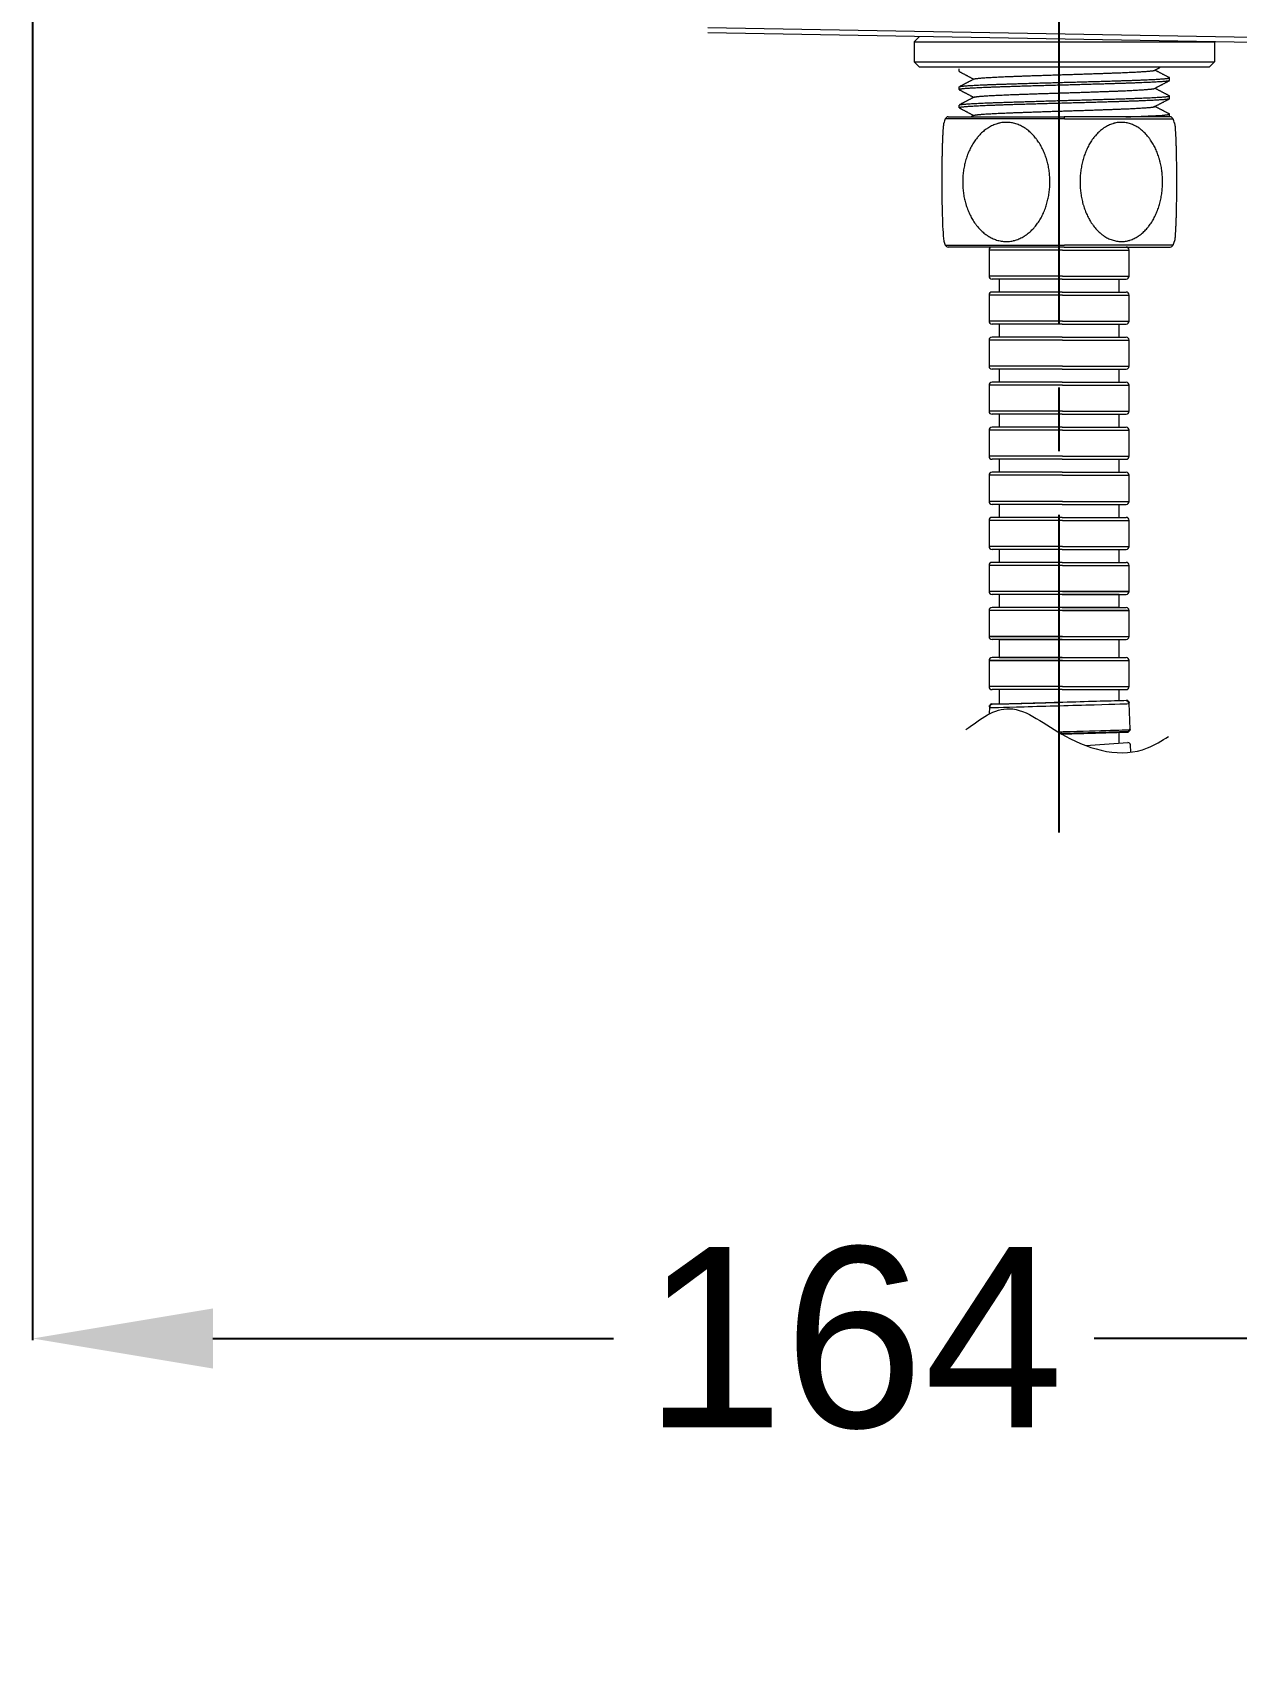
# Model space of a CAD drawing. Header units: millimetres. Extents: x 2433 to 4809, y -10272 to -6912.
# Drawn here: x 4224.4 to 4344.6, y -9387.9 to -9224.8 of the extents above; entities that cross this region are included whole.
import ezdxf

# ---------------------------------------------------------------- set-up
doc = ezdxf.new("R2010")
doc.units = ezdxf.units.MM
doc.linetypes.add('CENTERX2', pattern=[101.6, 63.5, -12.7, 12.7, -12.7])
doc.layers.add('CENTER', color=1, linetype='CENTERX2')
doc.layers.add('DIM', color=3, linetype='Continuous', lineweight=13)
doc.styles.add('ARIAL', font='arial.ttf')
doc.dimstyles.get("Standard").update_dxf_attribs({"dimtxt": 15, "dimasz": 15, "dimexe": 0.18, "dimexo": 0.0625, "dimgap": 4, "dimtad": 0, "dimtih": 1, "dimtoh": 1, "dimdec": 1, "dimdsep": 46, "dimtxsty": 'ARIAL', "dimcen": 0, "dimclrd": 3, "dimclre": 3, "dimclrt": 3, "dimadec": 0, "dimazin": 0, "dimtfac": 1, "dimtdec": 1, "dimtofl": 0, "dimtmove": 0, "dimatfit": 3, "dimfxl": 1, "dimtolj": 1, "dimtzin": 0, "dimarcsym": 0})

# ---------------------------------------------------------------- blocks, each defined once
blk = doc.blocks.new('*D58')
at = {"layer": 'Defpoints', "color": 0, "transparency": 16777216}
for p in [(4224.35, -9212.57), (4388.36, -9355.24), (4388.36, -9387.88)]:
    blk.add_point(p, dxfattribs=at)
at = {"layer": 'DIM', "color": 3, "lineweight": -2, "transparency": 16777216}
for p, q in [((4224.35, -9212.63), (4224.35, -9355.42)), ((4242.35, -9355.24), (4282.36, -9355.24)), ((4370.36, -9355.24), (4330.36, -9355.24)), ((4388.36, -9387.82), (4388.36, -9355.06))]:
    blk.add_line(p, q, dxfattribs=at)
at = {"layer": 'DIM', "color": 3, "transparency": 16777216}
for points in [[(4242.35, -9352.24), (4242.35, -9358.24), (4224.35, -9355.24)], [(4370.36, -9352.24), (4370.36, -9358.24), (4388.36, -9355.24)]]:
    blk.add_solid(points, dxfattribs=at)
at = {"layer": 'DIM', "color": 3, "transparency": 16777216, "insert": (4306.36, -9355.24), "char_height": 18, "attachment_point": 5, "style": 'ARIAL'}
blk.add_mtext('\\A1;164', dxfattribs=at)

msp = doc.modelspace()

# ---------------------------------------------------------------- linework, layer by layer
at = {"linetype": 'Continuous', "lineweight": 13, "extrusion": (-1, -2.22045e-16, 0)}
msp.add_line((4291.78, -9224.32), (4388.36, -9226.01), dxfattribs=at)
at = {"linetype": 'Continuous', "lineweight": 18, "extrusion": (-1, -2.22045e-16, 0)}
for p, q in [((4291.78, -9224.82), (4388.36, -9226.51)), ((4312.92, -9225.19), (4312.38, -9225.73)), ((4312.38, -9225.73), (4312.38, -9227.73)), ((4312.38, -9225.73), (4342.38, -9225.73)), ((4342.36, -9225.7), (4342.38, -9225.73)), ((4342.38, -9225.73), (4342.38, -9227.73)), ((4312.38, -9227.73), (4312.88, -9228.23)), ((4312.38, -9227.73), (4342.38, -9227.73)), ((4342.38, -9227.73), (4341.88, -9228.23)), ((4312.88, -9228.23), (4341.88, -9228.23)), ((4316.88, -9228.7), (4316.88, -9228.42)), ((4337.88, -9229.61), (4337.88, -9229.33)), ((4316.88, -9230.51), (4316.88, -9230.23)), ((4316.88, -9232.33), (4316.88, -9232.05)), ((4337.88, -9231.42), (4337.88, -9231.14)), ((4337.88, -9233.23), (4337.88, -9232.96))]:
    msp.add_line(p, q, dxfattribs=at)
at = {"linetype": 'Continuous', "lineweight": 13}
for p, q in [((4327.39, -9233.43), (4315.49, -9233.43)), ((4327.39, -9233.43), (4338.23, -9233.43)), ((4315.49, -9246.03), (4327.39, -9246.03)), ((4327.19, -9246.53), (4319.86, -9246.53)), ((4327.19, -9246.53), (4333.86, -9246.53)), ((4338.23, -9246.03), (4327.39, -9246.03)), ((4327.19, -9249.13), (4319.86, -9249.13)), ((4327.19, -9249.13), (4333.86, -9249.13)), ((4327.19, -9251.03), (4319.86, -9251.03)), ((4327.19, -9251.03), (4333.86, -9251.03)), ((4327.19, -9253.63), (4319.86, -9253.63)), ((4327.19, -9253.63), (4333.86, -9253.63)), ((4327.19, -9255.53), (4319.86, -9255.53)), ((4327.19, -9255.53), (4333.86, -9255.53)), ((4327.19, -9258.13), (4319.86, -9258.13)), ((4327.19, -9258.13), (4333.86, -9258.13)), ((4327.19, -9260.03), (4319.86, -9260.03)), ((4327.19, -9260.03), (4333.86, -9260.03)), ((4327.19, -9262.63), (4319.86, -9262.63)), ((4327.19, -9262.63), (4333.86, -9262.63)), ((4327.19, -9264.53), (4319.86, -9264.53)), ((4327.19, -9264.53), (4333.86, -9264.53)), ((4327.19, -9267.13), (4319.86, -9267.13)), ((4327.19, -9267.13), (4333.86, -9267.13)), ((4327.19, -9269.03), (4319.86, -9269.03)), ((4327.19, -9269.03), (4333.86, -9269.03)), ((4327.19, -9271.63), (4319.86, -9271.63)), ((4327.19, -9271.63), (4333.86, -9271.63)), ((4327.19, -9273.53), (4319.86, -9273.53)), ((4327.19, -9273.53), (4333.86, -9273.53)), ((4327.19, -9276.13), (4319.86, -9276.13)), ((4327.19, -9276.13), (4333.86, -9276.13)), ((4327.19, -9278.03), (4319.86, -9278.03)), ((4327.19, -9278.03), (4333.86, -9278.03)), ((4333.86, -9280.63), (4319.86, -9280.63)), ((4327.19, -9280.63), (4333.86, -9280.63)), ((4333.86, -9282.53), (4319.86, -9282.53)), ((4327.19, -9282.53), (4333.86, -9282.53)), ((4319.86, -9285.13), (4333.86, -9285.13)), ((4327.19, -9285.13), (4319.86, -9285.13)), ((4319.86, -9287.53), (4333.86, -9287.53)), ((4327.19, -9287.53), (4319.86, -9287.53)), ((4327.19, -9290.13), (4319.86, -9290.13)), ((4327.19, -9290.13), (4333.86, -9290.13))]:
    msp.add_line(p, q, dxfattribs=at)
at = {"linetype": 'Continuous', "lineweight": 18}
for p, q in [((4315.77, -9233.23), (4327.38, -9233.23)), ((4337.95, -9233.23), (4327.38, -9233.23)), ((4327.38, -9246.23), (4315.77, -9246.23)), ((4319.86, -9246.53), (4319.86, -9249.13)), ((4327.38, -9246.23), (4337.95, -9246.23)), ((4333.86, -9249.13), (4333.86, -9246.53)), ((4327.18, -9249.43), (4320.16, -9249.43)), ((4320.86, -9249.43), (4320.86, -9250.73)), ((4327.18, -9249.43), (4333.56, -9249.43)), ((4332.86, -9250.73), (4332.86, -9249.43)), ((4319.86, -9251.03), (4319.86, -9253.63)), ((4327.18, -9250.73), (4320.16, -9250.73)), ((4327.18, -9250.73), (4333.56, -9250.73)), ((4333.86, -9253.63), (4333.86, -9251.03)), ((4327.18, -9253.93), (4320.16, -9253.93)), ((4327.18, -9255.23), (4320.16, -9255.23)), ((4320.86, -9253.93), (4320.86, -9255.23)), ((4327.18, -9253.93), (4333.56, -9253.93)), ((4327.18, -9255.23), (4333.56, -9255.23)), ((4332.86, -9255.23), (4332.86, -9253.93)), ((4319.86, -9255.53), (4319.86, -9258.13)), ((4333.86, -9258.13), (4333.86, -9255.53)), ((4327.18, -9258.43), (4320.16, -9258.43)), ((4320.86, -9258.43), (4320.86, -9259.73)), ((4327.18, -9258.43), (4333.56, -9258.43)), ((4332.86, -9259.73), (4332.86, -9258.43)), ((4319.86, -9260.03), (4319.86, -9262.63)), ((4327.18, -9259.73), (4320.16, -9259.73)), ((4327.18, -9259.73), (4333.56, -9259.73)), ((4333.86, -9262.63), (4333.86, -9260.03)), ((4327.18, -9262.93), (4320.16, -9262.93)), ((4320.86, -9262.93), (4320.86, -9264.23)), ((4327.18, -9262.93), (4333.56, -9262.93)), ((4332.86, -9264.23), (4332.86, -9262.93)), ((4319.86, -9264.53), (4319.86, -9267.13)), ((4327.18, -9264.23), (4320.16, -9264.23)), ((4327.18, -9264.23), (4333.56, -9264.23)), ((4333.86, -9267.13), (4333.86, -9264.53)), ((4327.18, -9267.43), (4320.16, -9267.43)), ((4320.86, -9267.43), (4320.86, -9268.73)), ((4327.18, -9267.43), (4333.56, -9267.43)), ((4332.86, -9268.73), (4332.86, -9267.43)), ((4319.86, -9269.03), (4319.86, -9271.63)), ((4327.18, -9268.73), (4320.16, -9268.73)), ((4327.18, -9268.73), (4333.56, -9268.73)), ((4333.86, -9271.63), (4333.86, -9269.03)), ((4327.18, -9271.93), (4320.16, -9271.93)), ((4327.18, -9273.23), (4320.16, -9273.23)), ((4320.86, -9271.93), (4320.86, -9273.23)), ((4327.18, -9271.93), (4333.56, -9271.93)), ((4327.18, -9273.23), (4333.56, -9273.23)), ((4332.86, -9273.23), (4332.86, -9271.93)), ((4319.86, -9273.53), (4319.86, -9276.13)), ((4333.86, -9276.13), (4333.86, -9273.53)), ((4327.18, -9276.43), (4320.16, -9276.43)), ((4320.86, -9276.43), (4320.86, -9277.73)), ((4327.18, -9276.43), (4333.56, -9276.43)), ((4332.86, -9277.73), (4332.86, -9276.43)), ((4319.86, -9278.03), (4319.86, -9280.63)), ((4327.18, -9277.73), (4320.16, -9277.73)), ((4327.18, -9277.73), (4333.56, -9277.73)), ((4333.86, -9280.63), (4333.86, -9278.03)), ((4332.86, -9280.93), (4320.16, -9280.93)), ((4320.86, -9280.93), (4320.86, -9282.23)), ((4327.18, -9280.93), (4333.56, -9280.93)), ((4332.86, -9282.23), (4332.86, -9280.93)), ((4319.86, -9282.53), (4319.86, -9285.13)), ((4332.86, -9282.23), (4320.16, -9282.23)), ((4327.18, -9282.23), (4333.56, -9282.23)), ((4333.86, -9285.13), (4333.86, -9282.53)), ((4327.18, -9285.43), (4320.16, -9285.43)), ((4320.86, -9285.43), (4320.86, -9287.23)), ((4320.86, -9285.43), (4333.56, -9285.43)), ((4332.86, -9287.23), (4332.86, -9285.43)), ((4319.86, -9287.53), (4319.86, -9290.13)), ((4327.18, -9287.23), (4320.16, -9287.23)), ((4320.86, -9287.23), (4333.56, -9287.23)), ((4333.86, -9290.13), (4333.86, -9287.53)), ((4327.18, -9290.43), (4320.16, -9290.43)), ((4320.86, -9290.43), (4320.86, -9291.89)), ((4327.18, -9290.43), (4333.56, -9290.43)), ((4332.86, -9291.55), (4332.86, -9290.43)), ((4319.9, -9292.15), (4319.89, -9292.88)), ((4333.94, -9294.38), (4333.86, -9291.78)), ((4329.53, -9296.03), (4333.71, -9295.72)), ((4332.86, -9295.78), (4332.86, -9294.66)), ((4334.02, -9296.68), (4333.98, -9295.95))]:
    msp.add_line(p, q, dxfattribs=at)
for centre, radius, start, end in [((4332.57, -9239.73), 18.2, 159.7396, 161.156), ((4315.77, -9233.53), 0.3, 90, 159.7396), ((4337.95, -9233.53), 0.3, 20.2604, 90), ((4321.16, -9239.73), 18.2, 18.8269, 20.2604), ((4332.57, -9239.73), 18.2, 198.9583, 200.2604), ((4321.16, -9239.73), 18.2, 339.7396, 341.0296), ((4315.77, -9245.93), 0.3, 200.2604, 270), ((4320.16, -9246.53), 0.3, 90, 180), ((4333.56, -9246.53), 0.3, 0, 90), ((4337.95, -9245.93), 0.3, 270, 339.7396), ((4320.16, -9249.13), 0.3, 180, 270), ((4333.56, -9249.13), 0.3, 270, 0), ((4320.16, -9251.03), 0.3, 90, 180), ((4333.56, -9251.03), 0.3, 0, 90), ((4320.16, -9253.63), 0.3, 180, 270), ((4333.56, -9253.63), 0.3, 270, 0), ((4320.16, -9255.53), 0.3, 90, 180), ((4333.56, -9255.53), 0.3, 0, 90), ((4320.16, -9258.13), 0.3, 180, 270), ((4333.56, -9258.13), 0.3, 270, 0), ((4320.16, -9260.03), 0.3, 90, 180), ((4333.56, -9260.03), 0.3, 0, 90), ((4320.16, -9262.63), 0.3, 180, 270), ((4333.56, -9262.63), 0.3, 270, 0), ((4320.16, -9264.53), 0.3, 90, 180), ((4333.56, -9264.53), 0.3, 0, 90), ((4320.16, -9267.13), 0.3, 180, 270), ((4333.56, -9267.13), 0.3, 270, 0), ((4320.16, -9269.03), 0.3, 90, 180), ((4333.56, -9269.03), 0.3, 0, 90), ((4320.16, -9271.63), 0.3, 180, 270), ((4333.56, -9271.63), 0.3, 270, 0), ((4320.16, -9273.53), 0.3, 90, 180), ((4333.56, -9273.53), 0.3, 0, 90), ((4320.16, -9276.13), 0.3, 180, 270), ((4333.56, -9276.13), 0.3, 270, 0), ((4320.16, -9278.03), 0.3, 90, 180), ((4333.56, -9278.03), 0.3, 0, 90), ((4320.16, -9280.63), 0.3, 180, 270), ((4333.56, -9280.63), 0.3, 270, 0), ((4320.16, -9282.53), 0.3, 90, 180), ((4333.56, -9282.53), 0.3, 0, 90), ((4320.16, -9285.13), 0.3, 180, 270), ((4333.56, -9285.13), 0.3, 270, 0), ((4320.16, -9287.53), 0.3, 90, 180), ((4333.56, -9287.53), 0.3, 0, 90), ((4320.16, -9290.13), 0.3, 180, 270), ((4333.56, -9290.13), 0.3, 270, 0), ((4333.73, -9295.97), 0.25, 3.3115, 94.2791)]:
    msp.add_arc(centre, radius, start, end, dxfattribs=at)
at = {"linetype": 'Continuous'}
for centre, radius, start, end in [((4320.15, -9292.15), 0.25, 90.4454, 178.7571), ((4333.59, -9291.8), 0.271, 3.4529, 87.368), ((4333.69, -9294.39), 0.25, 271.9337, 1.6514)]:
    msp.add_arc(centre, radius, start, end, dxfattribs=at)
at = {"linetype": 'Continuous', "lineweight": 13}
msp.add_ellipse((4327.38, -9233.53), major_axis=(0, -0.3), ratio=0.046898, start_param=1.924408, end_param=3.141593, dxfattribs=at)
at = {"linetype": 'Continuous', "lineweight": 18}
for centre, major_axis, ratio, start_param, end_param in [((4326.87, -9292.03), (7, 0.2), 0.001353, 3.141589, 6.283185), ((4326.86, -9291.73), (8.67, 0.25), 0.001045, 0.679481, 2.274047), ((4326.94, -9294.63), (7, 0.2), 0.001353, 4.683082, 4.759285), ((4326.94, -9294.63), (7, 0.2), 0.001353, 4.759285, 6.283182)]:
    msp.add_ellipse(centre, major_axis=major_axis, ratio=ratio, start_param=start_param, end_param=end_param, dxfattribs=at)
for points, weights, degree in [([(4316.88, -9228.7), (4316.88, -9228.71), (4316.9, -9228.71)], [0.975528787692, 0.975510466911, 0.976125994929], 2), ([(4337.88, -9229.33), (4337.88, -9229.32), (4337.87, -9229.31)], [0.975529842315, 0.975495508979, 0.976205274994], 2), ([(4316.88, -9230.51), (4316.88, -9230.52), (4316.9, -9230.53)], [0.975528787692, 0.975510413919, 0.976129561031], 2), ([(4316.88, -9232.33), (4316.88, -9232.33), (4316.9, -9232.34)], [0.975528787692, 0.975508866212, 0.97623839168], 2), ([(4337.88, -9231.14), (4337.88, -9231.13), (4337.87, -9231.13)], [0.975529842315, 0.975494985419, 0.976227094939], 2), ([(4337.88, -9232.96), (4337.88, -9232.95), (4337.87, -9232.94)], [0.975529842315, 0.975498892615, 0.976072603715], 2), ([(4327.14, -9291.73), (4324.35, -9291.81), (4321.44, -9291.89), (4320.15, -9291.9)], [1, 0.68238529794, 0.516089244327, 0.501111839161], 3)]:
    msp.add_rational_spline(points, weights, degree=degree, dxfattribs=at)
for points, degree in [([(4316.9, -9228.71), (4317.62, -9229.09), (4318.34, -9229.47)], 2), ([(4336.39, -9228.58), (4336.96, -9228.28)], 1), ([(4337.87, -9229.31), (4337.14, -9228.94), (4336.42, -9228.56)], 2), ([(4318.38, -9229.45), (4317.64, -9229.83), (4316.9, -9230.22)], 2), ([(4316.9, -9230.53), (4317.62, -9230.9), (4318.34, -9231.28)], 2), ([(4336.39, -9230.39), (4337.13, -9230.01), (4337.87, -9229.62)], 2), ([(4337.87, -9231.13), (4337.14, -9230.75), (4336.42, -9230.37)], 2), ([(4318.37, -9231.26), (4317.63, -9231.65), (4316.9, -9232.03)], 2), ([(4316.9, -9232.34), (4317.62, -9232.72), (4318.34, -9233.1)], 2), ([(4336.39, -9232.21), (4337.13, -9231.82), (4337.87, -9231.44)], 2), ([(4337.87, -9232.94), (4337.15, -9232.56), (4336.42, -9232.19)], 2), ([(4318.37, -9233.08), (4318.23, -9233.15), (4318.08, -9233.23)], 2)]:
    msp.add_open_spline(points, degree=degree, dxfattribs=at)
for points, weights, knots in [([(4316.9, -9230.22), (4316.98, -9230.18), (4317.4, -9230.14), (4318.47, -9230.05), (4321.23, -9229.96), (4324, -9229.87), (4327.41, -9229.78), (4330.82, -9229.69), (4333.57, -9229.6), (4336.33, -9229.51), (4337.38, -9229.42), (4337.88, -9229.37), (4337.88, -9229.33)], [0.976255776824, 0.979747695224, 1, 0.951056516295, 1, 0.951056516295, 1, 0.951056516295, 1, 0.951056516295, 1, 0.975725152374, 0.975529842315], [0, 0, 0, 0.084279, 0.084279, 0.287955, 0.287955, 0.49163, 0.49163, 0.695306, 0.695306, 0.898982, 0.898982, 1, 1, 1]), ([(4318.37, -9229.45), (4318.44, -9229.41), (4318.8, -9229.38), (4319.71, -9229.28), (4322.08, -9229.19), (4324.45, -9229.1), (4327.39, -9229.01), (4330.32, -9228.92), (4332.69, -9228.83), (4335.06, -9228.74), (4335.97, -9228.65), (4336.5, -9228.6), (4336.39, -9228.54)], [0.976423439641, 0.98020871223, 1, 0.951056516295, 1, 0.951056516295, 1, 0.951056516295, 1, 0.951056516295, 1, 0.970685009887, 0.976486794481], [0, 0, 0, 0.08082, 0.08082, 0.280687, 0.280687, 0.480554, 0.480554, 0.680421, 0.680421, 0.880288, 0.880288, 1, 1, 1]), ([(4337.87, -9229.62), (4337.8, -9229.66), (4337.36, -9229.7), (4336.3, -9229.79), (4333.54, -9229.88), (4330.78, -9229.97), (4327.37, -9230.06), (4323.95, -9230.15), (4321.2, -9230.24), (4318.44, -9230.33), (4317.39, -9230.42), (4316.88, -9230.47), (4316.88, -9230.51)], [0.976107019764, 0.979291674796, 1, 0.951056516295, 1, 0.951056516295, 1, 0.951056516295, 1, 0.951056516295, 1, 0.975642095186, 0.975528787692], [0, 0, 0, 0.085984, 0.085984, 0.289203, 0.289203, 0.492423, 0.492423, 0.695643, 0.695643, 0.898863, 0.898863, 1, 1, 1]), ([(4318.37, -9231.26), (4318.44, -9231.23), (4318.8, -9231.19), (4319.71, -9231.1), (4322.08, -9231.01), (4324.45, -9230.92), (4327.39, -9230.83), (4330.32, -9230.74), (4332.69, -9230.65), (4335.06, -9230.55), (4335.97, -9230.46), (4336.33, -9230.43), (4336.39, -9230.39)], [0.976427928353, 0.980220432165, 1, 0.951056516295, 1, 0.951056516295, 1, 0.951056516295, 1, 0.951056516295, 1, 0.979845401592, 0.976289860147], [0, 0, 0, 0.083916, 0.083916, 0.29156, 0.29156, 0.499204, 0.499204, 0.706849, 0.706849, 0.914493, 0.914493, 1, 1, 1]), ([(4337.87, -9231.44), (4337.79, -9231.47), (4337.36, -9231.51), (4336.3, -9231.6), (4333.54, -9231.69), (4330.78, -9231.78), (4327.37, -9231.87), (4323.95, -9231.96), (4321.2, -9232.05), (4318.44, -9232.15), (4317.39, -9232.24), (4316.88, -9232.28), (4316.88, -9232.33)], [0.976182239913, 0.979528767233, 1, 0.951056516295, 1, 0.951056516295, 1, 0.951056516295, 1, 0.951056516295, 1, 0.975642095186, 0.975528787692], [0, 0, 0, 0.085083, 0.085083, 0.288503, 0.288503, 0.491923, 0.491923, 0.695343, 0.695343, 0.898763, 0.898763, 1, 1, 1]), ([(4316.9, -9232.03), (4316.97, -9231.99), (4317.4, -9231.96), (4318.47, -9231.87), (4321.23, -9231.78), (4324, -9231.69), (4327.41, -9231.59), (4330.82, -9231.5), (4333.57, -9231.41), (4336.33, -9231.32), (4337.38, -9231.23), (4337.88, -9231.19), (4337.88, -9231.14)], [0.97612394709, 0.979346313416, 1, 0.951056516295, 1, 0.951056516295, 1, 0.951056516295, 1, 0.951056516295, 1, 0.975725152374, 0.975529842315], [0, 0, 0, 0.085806, 0.085806, 0.289142, 0.289142, 0.492478, 0.492478, 0.695814, 0.695814, 0.89915, 0.89915, 1, 1, 1]), ([(4318.37, -9233.08), (4318.43, -9233.04), (4318.8, -9233), (4319.71, -9232.91), (4322.08, -9232.82), (4324.45, -9232.73), (4327.39, -9232.64), (4330.32, -9232.55), (4332.69, -9232.46), (4335.06, -9232.37), (4335.97, -9232.28), (4336.49, -9232.23), (4336.39, -9232.17)], [0.976236900647, 0.979692596787, 1, 0.951056516295, 1, 0.951056516295, 1, 0.951056516295, 1, 0.951056516295, 1, 0.971201196, 0.976293363751], [0, 0, 0, 0.082928, 0.082928, 0.282795, 0.282795, 0.482662, 0.482662, 0.682529, 0.682529, 0.882396, 0.882396, 1, 1, 1]), ([(4333.54, -9233.23), (4333.56, -9233.23), (4333.57, -9233.23), (4336.33, -9233.14), (4337.38, -9233.05), (4337.88, -9233), (4337.88, -9232.96)], [0.999339187054, 0.999667332394, 1, 0.951056516295, 1, 0.975725152374, 0.975529842315], [0.6945241, 0.6945241, 0.6945241, 0.6959058, 0.6959058, 0.8991804, 0.8991804, 1, 1, 1])]:
    msp.add_rational_spline(points, weights, degree=2, knots=knots, dxfattribs=at)
for points, knots in [([(4315.35, -9233.82), (4315.35, -9233.83), (4315.34, -9233.84), (4315.34, -9233.86), (4315.33, -9233.87), (4315.33, -9233.89), (4315.33, -9233.9), (4315.32, -9233.96), (4315.31, -9234.01), (4315.29, -9234.15), (4315.29, -9234.23), (4315.28, -9234.33), (4315.28, -9234.36), (4315.27, -9234.4), (4315.27, -9234.47), (4315.26, -9234.55), (4315.25, -9234.7), (4315.24, -9234.81), (4315.24, -9234.99), (4315.23, -9235.05), (4315.23, -9235.15), (4315.23, -9235.18), (4315.22, -9235.24), (4315.22, -9235.28), (4315.21, -9235.44), (4315.21, -9235.58), (4315.2, -9235.86), (4315.19, -9236.01), (4315.19, -9236.31), (4315.18, -9236.47), (4315.18, -9236.71), (4315.17, -9236.79), (4315.17, -9236.95), (4315.17, -9237.03), (4315.16, -9237.28), (4315.16, -9237.45), (4315.16, -9237.79), (4315.15, -9237.96), (4315.15, -9238.22), (4315.15, -9238.31), (4315.15, -9238.48), (4315.15, -9238.57), (4315.15, -9238.84), (4315.14, -9239.19), (4315.14, -9239.55), (4315.14, -9239.73), (4315.14, -9241.97), (4315.19, -9244.31), (4315.35, -9245.64)], [0.5335373, 0.5335373, 0.5335373, 0.5335373, 0.546875, 0.546875, 0.5546875, 0.5546875, 0.5625, 0.5625, 0.59375, 0.59375, 0.625, 0.625, 0.6328125, 0.6328125, 0.640625, 0.65625, 0.65625, 0.6875, 0.6875, 0.703125, 0.703125, 0.7109375, 0.7109375, 0.71875, 0.71875, 0.75, 0.75, 0.78125, 0.78125, 0.8125, 0.8125, 0.828125, 0.828125, 0.84375, 0.84375, 0.875, 0.875, 0.90625, 0.90625, 0.921875, 0.921875, 0.9375, 0.9375, 0.96875, 1, 1, 1, 1.3911094, 1.3911094, 1.3911094, 1.3911094]), ([(4325.94, -9239.75), (4325.94, -9239.57), (4325.93, -9239.21), (4325.88, -9238.69), (4325.82, -9238.34), (4325.75, -9237.99), (4325.71, -9237.82), (4325.65, -9237.61), (4325.64, -9237.57), (4325.61, -9237.48), (4325.6, -9237.44), (4325.56, -9237.31), (4325.53, -9237.23), (4325.44, -9236.98), (4325.38, -9236.82), (4325.24, -9236.51), (4325.16, -9236.35), (4325, -9236.05), (4324.91, -9235.9), (4324.77, -9235.69), (4324.72, -9235.62), (4324.65, -9235.52), (4324.62, -9235.48), (4324.57, -9235.41), (4324.54, -9235.38), (4324.41, -9235.21), (4324.3, -9235.09), (4324.07, -9234.85), (4323.95, -9234.74), (4323.76, -9234.58), (4323.69, -9234.53), (4323.59, -9234.45), (4323.56, -9234.43), (4323.49, -9234.38), (4323.45, -9234.36), (4323.28, -9234.25), (4323.14, -9234.17), (4322.85, -9234.03), (4322.7, -9233.98), (4322.47, -9233.9), (4322.4, -9233.88), (4322.24, -9233.85), (4322.17, -9233.83), (4321.93, -9233.79), (4321.77, -9233.78), (4321.45, -9233.78), (4321.3, -9233.79), (4321.06, -9233.82), (4320.98, -9233.84), (4320.87, -9233.86), (4320.83, -9233.87), (4320.75, -9233.89), (4320.71, -9233.9), (4320.52, -9233.96), (4320.37, -9234.01), (4320.08, -9234.15), (4319.93, -9234.23), (4319.76, -9234.33), (4319.72, -9234.36), (4319.65, -9234.4), (4319.55, -9234.47), (4319.45, -9234.55), (4319.26, -9234.7), (4319.14, -9234.81), (4318.96, -9234.99), (4318.9, -9235.05), (4318.82, -9235.15), (4318.79, -9235.18), (4318.73, -9235.24), (4318.71, -9235.28), (4318.57, -9235.44), (4318.47, -9235.58), (4318.28, -9235.86), (4318.19, -9236.01), (4318.03, -9236.31), (4317.95, -9236.47), (4317.84, -9236.71), (4317.81, -9236.79), (4317.74, -9236.95), (4317.71, -9237.03), (4317.62, -9237.28), (4317.57, -9237.45), (4317.47, -9237.79), (4317.43, -9237.96), (4317.38, -9238.22), (4317.36, -9238.31), (4317.33, -9238.48), (4317.32, -9238.57), (4317.28, -9238.84), (4317.24, -9239.19), (4317.23, -9239.55), (4317.23, -9239.73)], [0, 0, 0, 0, 0.03125, 0.0625, 0.09375, 0.09375, 0.125, 0.125, 0.132812, 0.132812, 0.140625, 0.140625, 0.15625, 0.15625, 0.1875, 0.1875, 0.21875, 0.21875, 0.25, 0.25, 0.265625, 0.265625, 0.273437, 0.273437, 0.28125, 0.28125, 0.3125, 0.3125, 0.34375, 0.34375, 0.359375, 0.359375, 0.367187, 0.367187, 0.375, 0.375, 0.40625, 0.40625, 0.4375, 0.4375, 0.453125, 0.453125, 0.46875, 0.46875, 0.5, 0.5, 0.53125, 0.53125, 0.546875, 0.546875, 0.554687, 0.554687, 0.5625, 0.5625, 0.59375, 0.59375, 0.625, 0.625, 0.632812, 0.632812, 0.640625, 0.65625, 0.65625, 0.6875, 0.6875, 0.703125, 0.703125, 0.710937, 0.710937, 0.71875, 0.71875, 0.75, 0.75, 0.78125, 0.78125, 0.8125, 0.8125, 0.828125, 0.828125, 0.84375, 0.84375, 0.875, 0.875, 0.90625, 0.90625, 0.921875, 0.921875, 0.9375, 0.9375, 0.96875, 1, 1, 1, 1]), ([(4337.2, -9239.73), (4337.2, -9239.55), (4337.18, -9239.2), (4337.13, -9238.67), (4337.08, -9238.32), (4337.01, -9237.98), (4336.97, -9237.81), (4336.92, -9237.6), (4336.91, -9237.55), (4336.88, -9237.47), (4336.87, -9237.43), (4336.83, -9237.3), (4336.81, -9237.22), (4336.72, -9236.97), (4336.66, -9236.81), (4336.53, -9236.5), (4336.46, -9236.34), (4336.3, -9236.04), (4336.22, -9235.9), (4336.09, -9235.68), (4336.04, -9235.61), (4335.97, -9235.51), (4335.95, -9235.47), (4335.9, -9235.41), (4335.87, -9235.37), (4335.75, -9235.21), (4335.64, -9235.08), (4335.42, -9234.84), (4335.3, -9234.73), (4335.12, -9234.58), (4335.06, -9234.52), (4334.97, -9234.45), (4334.94, -9234.43), (4334.87, -9234.38), (4334.84, -9234.36), (4334.68, -9234.25), (4334.54, -9234.17), (4334.27, -9234.03), (4334.13, -9233.98), (4333.84, -9233.88), (4333.7, -9233.84), (4333.4, -9233.79), (4333.25, -9233.78), (4332.95, -9233.78), (4332.8, -9233.79), (4332.58, -9233.82), (4332.5, -9233.83), (4332.39, -9233.86), (4332.36, -9233.87), (4332.28, -9233.89), (4332.25, -9233.9), (4332.06, -9233.96), (4331.92, -9234.01), (4331.65, -9234.15), (4331.51, -9234.22), (4331.35, -9234.33), (4331.31, -9234.35), (4331.25, -9234.4), (4331.15, -9234.47), (4331.06, -9234.54), (4330.88, -9234.7), (4330.76, -9234.81), (4330.59, -9234.99), (4330.54, -9235.05), (4330.46, -9235.14), (4330.43, -9235.17), (4330.38, -9235.24), (4330.35, -9235.27), (4330.22, -9235.44), (4330.13, -9235.57), (4329.95, -9235.86), (4329.86, -9236), (4329.71, -9236.3), (4329.63, -9236.46), (4329.55, -9236.66), (4329.53, -9236.7), (4329.5, -9236.78), (4329.45, -9236.9), (4329.4, -9237.02), (4329.32, -9237.27), (4329.27, -9237.44), (4329.18, -9237.77), (4329.14, -9237.94), (4329.09, -9238.2), (4329.07, -9238.29), (4329.04, -9238.47), (4329.03, -9238.55), (4329, -9238.82), (4328.96, -9239.17), (4328.95, -9239.53), (4328.95, -9239.71)], [0, 0, 0, 0, 0.03125, 0.0625, 0.09375, 0.09375, 0.125, 0.125, 0.132812, 0.132812, 0.140625, 0.140625, 0.15625, 0.15625, 0.1875, 0.1875, 0.21875, 0.21875, 0.25, 0.25, 0.265625, 0.265625, 0.273437, 0.273437, 0.28125, 0.28125, 0.3125, 0.3125, 0.34375, 0.34375, 0.359375, 0.359375, 0.367187, 0.367187, 0.375, 0.375, 0.40625, 0.40625, 0.4375, 0.4375, 0.46875, 0.46875, 0.5, 0.5, 0.53125, 0.53125, 0.546875, 0.546875, 0.554687, 0.554687, 0.5625, 0.5625, 0.59375, 0.59375, 0.625, 0.625, 0.632812, 0.632812, 0.640625, 0.65625, 0.65625, 0.6875, 0.6875, 0.703125, 0.703125, 0.710937, 0.710937, 0.71875, 0.71875, 0.75, 0.75, 0.78125, 0.78125, 0.8125, 0.8125, 0.820312, 0.820312, 0.828125, 0.84375, 0.84375, 0.875, 0.875, 0.90625, 0.90625, 0.921875, 0.921875, 0.9375, 0.9375, 0.96875, 1, 1, 1, 1]), ([(4338.37, -9233.82), (4338.38, -9233.83), (4338.38, -9233.84), (4338.39, -9233.86), (4338.39, -9233.87), (4338.39, -9233.89), (4338.39, -9233.9), (4338.4, -9233.96), (4338.41, -9234.01), (4338.43, -9234.15), (4338.44, -9234.23), (4338.45, -9234.33), (4338.45, -9234.36), (4338.45, -9234.4), (4338.46, -9234.47), (4338.46, -9234.55), (4338.47, -9234.7), (4338.48, -9234.81), (4338.49, -9234.99), (4338.49, -9235.05), (4338.49, -9235.15), (4338.5, -9235.18), (4338.5, -9235.24), (4338.5, -9235.28), (4338.51, -9235.44), (4338.51, -9235.58), (4338.52, -9235.86), (4338.53, -9236.01), (4338.54, -9236.31), (4338.54, -9236.47), (4338.55, -9236.71), (4338.55, -9236.79), (4338.55, -9236.95), (4338.55, -9237.03), (4338.56, -9237.28), (4338.56, -9237.45), (4338.57, -9237.79), (4338.57, -9237.96), (4338.57, -9238.22), (4338.57, -9238.31), (4338.57, -9238.48), (4338.57, -9238.57), (4338.58, -9238.84), (4338.58, -9239.19), (4338.58, -9239.55), (4338.58, -9239.73)], [0, 0, 0, 0, 0.028052, 0.028052, 0.04481, 0.04481, 0.061568, 0.061568, 0.128599, 0.128599, 0.19563, 0.19563, 0.212387, 0.212387, 0.229145, 0.26266, 0.26266, 0.329691, 0.329691, 0.363207, 0.363207, 0.379964, 0.379964, 0.396722, 0.396722, 0.463753, 0.463753, 0.530784, 0.530784, 0.597815, 0.597815, 0.63133, 0.63133, 0.664846, 0.664846, 0.731877, 0.731877, 0.798907, 0.798907, 0.832423, 0.832423, 0.865938, 0.865938, 0.932969, 1, 1, 1, 1]), ([(4317.23, -9239.73), (4317.23, -9239.91), (4317.24, -9240.26), (4317.3, -9240.79), (4317.35, -9241.13), (4317.42, -9241.48), (4317.47, -9241.65), (4317.52, -9241.86), (4317.54, -9241.9), (4317.56, -9241.99), (4317.57, -9242.03), (4317.61, -9242.16), (4317.64, -9242.24), (4317.73, -9242.49), (4317.8, -9242.65), (4317.94, -9242.96), (4318.01, -9243.12), (4318.17, -9243.42), (4318.26, -9243.56), (4318.4, -9243.78), (4318.45, -9243.85), (4318.53, -9243.95), (4318.55, -9243.98), (4318.6, -9244.05), (4318.63, -9244.08), (4318.76, -9244.25), (4318.87, -9244.38), (4319.11, -9244.61), (4319.23, -9244.73), (4319.42, -9244.88), (4319.48, -9244.93), (4319.58, -9245.01), (4319.62, -9245.03), (4319.69, -9245.08), (4319.72, -9245.1), (4319.89, -9245.21), (4320.03, -9245.29), (4320.32, -9245.42), (4320.47, -9245.48), (4320.77, -9245.58), (4320.93, -9245.61), (4321.24, -9245.66), (4321.4, -9245.68), (4321.71, -9245.68), (4321.87, -9245.67), (4322.11, -9245.64), (4322.18, -9245.62), (4322.3, -9245.6), (4322.34, -9245.59), (4322.42, -9245.57), (4322.46, -9245.56), (4322.65, -9245.5), (4322.8, -9245.44), (4323.09, -9245.31), (4323.23, -9245.23), (4323.41, -9245.13), (4323.44, -9245.1), (4323.51, -9245.06), (4323.61, -9244.99), (4323.71, -9244.91), (4323.9, -9244.76), (4324.03, -9244.65), (4324.2, -9244.47), (4324.26, -9244.41), (4324.35, -9244.32), (4324.37, -9244.28), (4324.43, -9244.22), (4324.46, -9244.19), (4324.59, -9244.02), (4324.69, -9243.89), (4324.88, -9243.6), (4324.97, -9243.46), (4325.14, -9243.15), (4325.22, -9243), (4325.31, -9242.8), (4325.32, -9242.76), (4325.36, -9242.68), (4325.41, -9242.56), (4325.46, -9242.44), (4325.55, -9242.19), (4325.6, -9242.02), (4325.69, -9241.68), (4325.74, -9241.51), (4325.79, -9241.25), (4325.81, -9241.17), (4325.84, -9240.99), (4325.85, -9240.9), (4325.89, -9240.64), (4325.92, -9240.28), (4325.94, -9239.93), (4325.94, -9239.75)], [0, 0, 0, 0, 0.03125, 0.0625, 0.09375, 0.09375, 0.125, 0.125, 0.132812, 0.132812, 0.140625, 0.140625, 0.15625, 0.15625, 0.1875, 0.1875, 0.21875, 0.21875, 0.25, 0.25, 0.265625, 0.265625, 0.273437, 0.273437, 0.28125, 0.28125, 0.3125, 0.3125, 0.34375, 0.34375, 0.359375, 0.359375, 0.367187, 0.367187, 0.375, 0.375, 0.40625, 0.40625, 0.4375, 0.4375, 0.46875, 0.46875, 0.5, 0.5, 0.53125, 0.53125, 0.546875, 0.546875, 0.554687, 0.554687, 0.5625, 0.5625, 0.59375, 0.59375, 0.625, 0.625, 0.632812, 0.632812, 0.640625, 0.65625, 0.65625, 0.6875, 0.6875, 0.703125, 0.703125, 0.710937, 0.710937, 0.71875, 0.71875, 0.75, 0.75, 0.78125, 0.78125, 0.8125, 0.8125, 0.820312, 0.820312, 0.828125, 0.84375, 0.84375, 0.875, 0.875, 0.90625, 0.90625, 0.921875, 0.921875, 0.9375, 0.9375, 0.96875, 1, 1, 1, 1]), ([(4328.95, -9239.71), (4328.95, -9239.89), (4328.96, -9240.24), (4329.01, -9240.77), (4329.06, -9241.12), (4329.13, -9241.46), (4329.17, -9241.63), (4329.22, -9241.85), (4329.23, -9241.89), (4329.26, -9241.98), (4329.27, -9242.02), (4329.31, -9242.14), (4329.33, -9242.23), (4329.42, -9242.47), (4329.48, -9242.64), (4329.61, -9242.95), (4329.68, -9243.11), (4329.84, -9243.41), (4329.92, -9243.55), (4330.05, -9243.77), (4330.1, -9243.84), (4330.17, -9243.94), (4330.19, -9243.98), (4330.24, -9244.04), (4330.27, -9244.08), (4330.39, -9244.24), (4330.5, -9244.37), (4330.72, -9244.61), (4330.84, -9244.72), (4331.02, -9244.88), (4331.08, -9244.93), (4331.17, -9245), (4331.2, -9245.03), (4331.27, -9245.07), (4331.3, -9245.1), (4331.47, -9245.21), (4331.6, -9245.29), (4331.87, -9245.42), (4332.01, -9245.48), (4332.23, -9245.55), (4332.3, -9245.57), (4332.45, -9245.61), (4332.52, -9245.63), (4332.75, -9245.66), (4332.9, -9245.68), (4333.2, -9245.68), (4333.34, -9245.67), (4333.57, -9245.64), (4333.64, -9245.62), (4333.75, -9245.6), (4333.79, -9245.59), (4333.86, -9245.57), (4333.9, -9245.56), (4334.08, -9245.5), (4334.22, -9245.44), (4334.5, -9245.31), (4334.64, -9245.23), (4334.8, -9245.12), (4334.83, -9245.1), (4334.9, -9245.06), (4335, -9244.99), (4335.09, -9244.91), (4335.27, -9244.75), (4335.39, -9244.64), (4335.56, -9244.47), (4335.61, -9244.4), (4335.69, -9244.31), (4335.72, -9244.28), (4335.77, -9244.21), (4335.8, -9244.18), (4335.92, -9244.02), (4336.02, -9243.88), (4336.2, -9243.59), (4336.29, -9243.45), (4336.44, -9243.14), (4336.52, -9242.99), (4336.62, -9242.75), (4336.65, -9242.67), (4336.71, -9242.51), (4336.74, -9242.42), (4336.83, -9242.18), (4336.88, -9242.01), (4336.97, -9241.67), (4337.01, -9241.5), (4337.06, -9241.24), (4337.07, -9241.15), (4337.1, -9240.98), (4337.12, -9240.89), (4337.15, -9240.62), (4337.18, -9240.27), (4337.2, -9239.91), (4337.2, -9239.73)], [0, 0, 0, 0, 0.03125, 0.0625, 0.09375, 0.09375, 0.125, 0.125, 0.132812, 0.132812, 0.140625, 0.140625, 0.15625, 0.15625, 0.1875, 0.1875, 0.21875, 0.21875, 0.25, 0.25, 0.265625, 0.265625, 0.273438, 0.273438, 0.28125, 0.28125, 0.3125, 0.3125, 0.34375, 0.34375, 0.359375, 0.359375, 0.367188, 0.367188, 0.375, 0.375, 0.40625, 0.40625, 0.4375, 0.4375, 0.453125, 0.453125, 0.46875, 0.46875, 0.5, 0.5, 0.53125, 0.53125, 0.546875, 0.546875, 0.554688, 0.554688, 0.5625, 0.5625, 0.59375, 0.59375, 0.625, 0.625, 0.632812, 0.632812, 0.640625, 0.65625, 0.65625, 0.6875, 0.6875, 0.703125, 0.703125, 0.710937, 0.710937, 0.71875, 0.71875, 0.75, 0.75, 0.78125, 0.78125, 0.8125, 0.8125, 0.828125, 0.828125, 0.84375, 0.84375, 0.875, 0.875, 0.90625, 0.90625, 0.921875, 0.921875, 0.9375, 0.9375, 0.96875, 1, 1, 1, 1]), ([(4338.58, -9239.73), (4338.58, -9239.91), (4338.58, -9240.26), (4338.58, -9240.79), (4338.57, -9241.13), (4338.57, -9241.48), (4338.57, -9241.65), (4338.56, -9241.86), (4338.56, -9241.9), (4338.56, -9241.99), (4338.56, -9242.03), (4338.56, -9242.16), (4338.56, -9242.24), (4338.55, -9242.49), (4338.55, -9242.65), (4338.54, -9242.96), (4338.54, -9243.12), (4338.53, -9243.42), (4338.52, -9243.56), (4338.52, -9243.78), (4338.51, -9243.85), (4338.51, -9243.95), (4338.51, -9243.98), (4338.51, -9244.05), (4338.5, -9244.08), (4338.5, -9244.25), (4338.49, -9244.38), (4338.48, -9244.61), (4338.47, -9244.73), (4338.46, -9244.88), (4338.46, -9244.93), (4338.45, -9245.01), (4338.45, -9245.03), (4338.45, -9245.08), (4338.45, -9245.1), (4338.44, -9245.21), (4338.43, -9245.29), (4338.42, -9245.42), (4338.41, -9245.48), (4338.39, -9245.58), (4338.38, -9245.61), (4338.37, -9245.64), (4338.37, -9245.64), (4338.37, -9245.64)], [0, 0, 0, 0, 0.066344, 0.132688, 0.199031, 0.199031, 0.265375, 0.265375, 0.281961, 0.281961, 0.298547, 0.298547, 0.331719, 0.331719, 0.398063, 0.398063, 0.464406, 0.464406, 0.53075, 0.53075, 0.563922, 0.563922, 0.580508, 0.580508, 0.597094, 0.597094, 0.663438, 0.663438, 0.729782, 0.729782, 0.762954, 0.762954, 0.779539, 0.779539, 0.796125, 0.796125, 0.862469, 0.862469, 0.928813, 0.928813, 0.995157, 0.995157, 1, 1, 1, 1]), ([(4317.56, -9294.43), (4318.99, -9293.36), (4322.1, -9291.05), (4327.68, -9295.9), (4333.95, -9297.51), (4337.1, -9295.54), (4337.79, -9295.11)], [1.180881, 1.180881, 1.180881, 1.180881, 4.020586, 7.346143, 11.488698, 12.657431, 12.657431, 12.657431, 12.657431])]:
    msp.add_open_spline(points, degree=3, knots=knots, dxfattribs=at)
at = {"linetype": 'Continuous'}
msp.add_open_spline([(4327.05, -9294.83), (4327.13, -9294.83), (4327.2, -9294.83), (4327.27, -9294.83), (4327.84, -9294.81), (4328.4, -9294.8), (4330.02, -9294.75), (4331.03, -9294.72), (4332.64, -9294.67), (4333.25, -9294.65), (4333.64, -9294.64), (4333.67, -9294.64), (4333.69, -9294.64)], degree=3, knots=[4.72788, 4.72788, 4.72788, 4.72788, 4.759285, 4.759285, 4.759285, 5.001387, 5.001387, 5.485591, 5.485591, 5.969795, 5.969795, 6.015256, 6.015256, 6.015256, 6.015256], dxfattribs=at)
at = {"layer": 'CENTER', "ltscale": 0.5}
msp.add_line((4326.86, -9304.72), (4326.86, -9200.08), dxfattribs=at)

# ---------------------------------------------------------------- dimensions: what is measured, and where the dimension line sits
at = {"layer": 'DIM', "color": 3}
dim = msp.add_linear_dim(base=(4388.36, -9355.24), p1=(4224.35, -9212.57), p2=(4388.36, -9387.88), dimstyle='Standard', override={"dimtxt": 18, "dimasz": 18, "dimgap": 5}, dxfattribs=at)
dim.commit()
dim.dimension.update_dxf_attribs({"geometry": '*D58', "text_midpoint": (4306.36, -9355.24)})

doc.saveas('drawing.dxf')
